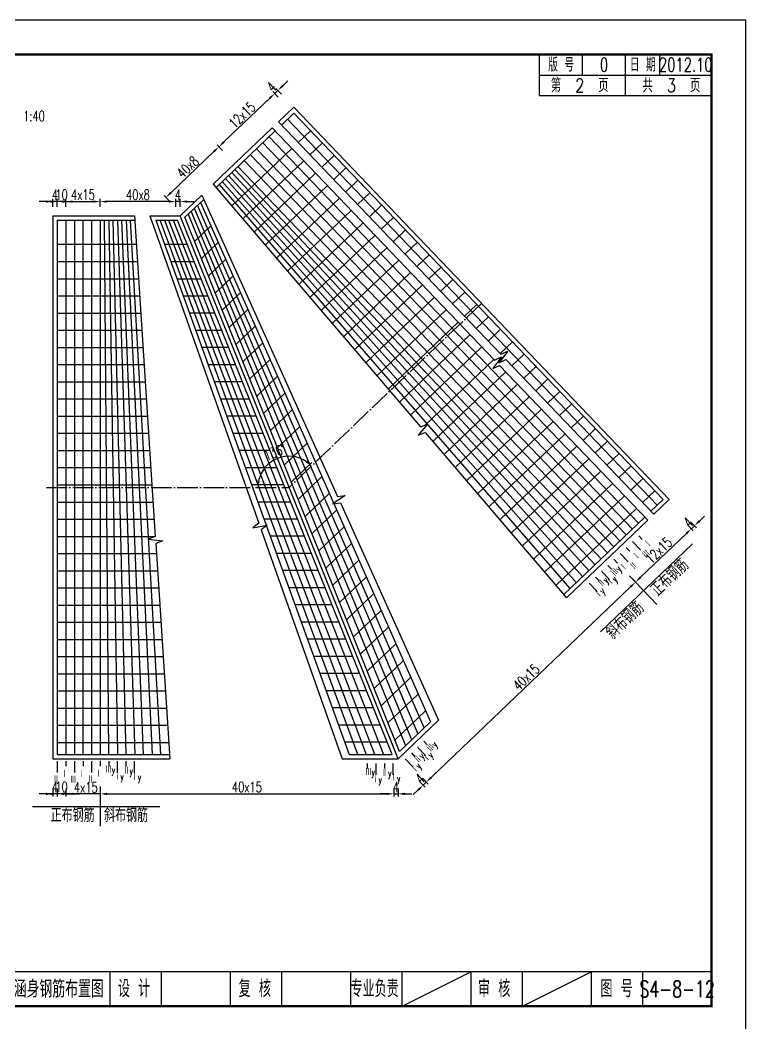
# Model space of a CAD drawing. Header units: millimetres. Extents: x -475 to 1205, y -1212 to 867.
# Drawn here: x 573.7 to 784.8, y -19.3 to 272.9 of the extents above; entities that cross this region are included whole.
import ezdxf
from ezdxf.enums import TextEntityAlignment as Align

# ---------------------------------------------------------------- set-up
doc = ezdxf.new("R2010")
doc.units = ezdxf.units.MM
doc.header["$LTSCALE"] = 0.25
doc.header["$PDMODE"] = 32
doc.header["$PDSIZE"] = 0.5
doc.linetypes.add('ACAD_ISO04W100', pattern=[30, 24, -3, 0, -3])
for name, color, linetype in [('中心线', 7, 'ACAD_ISO04W100'), ('图框', 7, 'Continuous'), ('尺寸标注', 2, 'Continuous'), ('文字', 7, 'Continuous'), ('文字字符', 7, 'Continuous'), ('标注', 4, 'Continuous'), ('次轮廓线', 7, 'Continuous'), ('结构', 7, 'Continuous'), ('钢筋', 6, 'Continuous')]:
    doc.layers.add(name, color=color, linetype=linetype)
doc.styles.get("Standard").update_dxf_attribs({"font": 'simplex1.shx', "width": 0.7, "bigfont": 'hztxt.shx'})
doc.styles.add('text', font='romans__.shx', dxfattribs={"width": 0.8, "bigfont": 'hztxt.shx'})
doc.dimstyles.new('STANDARD-40', dxfattribs={"dimscale": 0, "dimtxt": 3, "dimasz": 2, "dimexe": 0.8, "dimexo": 1, "dimgap": 0.5, "dimtad": 1, "dimdec": 0, "dimlfac": 4, "dimzin": 9, "dimdsep": 46, "dimtxsty": 'Standard', "dimcen": 0.5, "dimclrd": 256, "dimclre": 256, "dimclrt": 7, "dimadec": 0, "dimazin": 2, "dimtfac": 1, "dimtdec": 0, "dimtix": 1, "dimtmove": 2, "dimatfit": 3, "dimfxl": 0, "dimtolj": 1, "dimtzin": 0, "dimlwd": -1, "dimlwe": -1, "dimarcsym": 0})

# ---------------------------------------------------------------- blocks, each defined once
blk = doc.blocks.new('*D353')
at = {"layer": 'Defpoints', "color": 0}
for p in [(597, 55.17), (682.39, 55.17), (682.39, 47.7)]:
    blk.add_point(p, dxfattribs=at)
at = {"layer": '标注'}
for p, q in [((597, 49.2), (597, 46.9)), ((599, 47.7), (680.39, 47.7)), ((682.39, 49.2), (682.39, 46.9))]:
    blk.add_line(p, q, dxfattribs=at)
for points in [[(599, 48.03), (599, 47.36), (597, 47.7)], [(680.39, 48.03), (680.39, 47.36), (682.39, 47.7)]]:
    blk.add_solid(points, dxfattribs=at)
at = {"layer": '标注', "color": 7, "insert": (639.69, 49.7), "char_height": 3, "attachment_point": 5}
blk.add_mtext('\\A1;40x15', dxfattribs=at)
blk = doc.blocks.new('*D354')
at = {"layer": 'Defpoints', "color": 0}
for p in [(682.39, 55.17), (683.64, 55.17), (683.64, 47.7)]:
    blk.add_point(p, dxfattribs=at)
at = {"layer": '标注'}
for p, q in [((680.39, 47.7), (678.39, 47.7)), ((682.39, 49.2), (682.39, 46.9)), ((682.39, 47.7), (683.64, 47.7)), ((683.64, 49.2), (683.64, 46.9)), ((685.64, 47.7), (687.64, 47.7))]:
    blk.add_line(p, q, dxfattribs=at)
for points in [[(680.39, 48.03), (680.39, 47.36), (682.39, 47.7)], [(685.64, 48.03), (685.64, 47.36), (683.64, 47.7)]]:
    blk.add_solid(points, dxfattribs=at)
at = {"layer": '标注', "color": 7, "insert": (683.02, 49.7), "char_height": 3, "attachment_point": 5}
blk.add_mtext('\\A1;4', dxfattribs=at)
blk = doc.blocks.new('*D355')
at = {"layer": 'Defpoints', "color": 0}
for p in [(584.49, 56.42), (597, 55.17), (584.49, 47.7)]:
    blk.add_point(p, dxfattribs=at)
at = {"layer": '标注'}
for p, q in [((582.49, 47.7), (580.49, 47.7)), ((584.49, 49.2), (584.49, 46.9)), ((597, 47.7), (584.49, 47.7)), ((597, 49.2), (597, 46.9)), ((599, 47.7), (601, 47.7))]:
    blk.add_line(p, q, dxfattribs=at)
for points in [[(582.49, 48.03), (582.49, 47.36), (584.49, 47.7)], [(599, 48.03), (599, 47.36), (597, 47.7)]]:
    blk.add_solid(points, dxfattribs=at)
at = {"layer": '标注', "color": 7, "insert": (592.8, 49.57), "char_height": 3, "attachment_point": 5}
blk.add_mtext('\\A1;4x15', dxfattribs=at)
blk = doc.blocks.new('*D356')
at = {"layer": 'Defpoints', "color": 0}
for p in [(584.51, 59.29), (583.26, 57.9), (583.26, 47.7)]:
    blk.add_point(p, dxfattribs=at)
at = {"layer": '标注'}
for p, q in [((581.26, 47.7), (579.26, 47.7)), ((583.26, 49.2), (583.26, 46.9)), ((584.51, 47.7), (583.26, 47.7)), ((584.51, 49.2), (584.51, 46.9)), ((586.51, 47.7), (588.51, 47.7))]:
    blk.add_line(p, q, dxfattribs=at)
for points in [[(581.26, 48.03), (581.26, 47.36), (583.26, 47.7)], [(586.51, 48.03), (586.51, 47.36), (584.51, 47.7)]]:
    blk.add_solid(points, dxfattribs=at)
at = {"layer": '标注', "color": 7, "insert": (583.88, 49.7), "char_height": 3, "attachment_point": 5}
blk.add_mtext('\\A1;4', dxfattribs=at)
blk = doc.blocks.new('*D368')
at = {"layer": 'Defpoints', "color": 0}
for p in [(618.99, 220.09), (618.99, 215.9), (620.24, 215.9)]:
    blk.add_point(p, dxfattribs=at)
at = {"layer": '标注'}
for p, q in [((616.99, 220.09), (614.99, 220.09)), ((618.99, 218.59), (618.99, 220.89)), ((620.24, 220.09), (618.99, 220.09)), ((620.24, 218.59), (620.24, 220.89)), ((622.24, 220.09), (624.24, 220.09))]:
    blk.add_line(p, q, dxfattribs=at)
for points in [[(616.99, 220.42), (616.99, 219.76), (618.99, 220.09)], [(622.24, 220.42), (622.24, 219.76), (620.24, 220.09)]]:
    blk.add_solid(points, dxfattribs=at)
at = {"layer": '标注', "color": 7, "insert": (619.62, 222.09), "char_height": 3, "attachment_point": 5}
blk.add_mtext('\\A1;4', dxfattribs=at)
blk = doc.blocks.new('*D369')
at = {"layer": 'Defpoints', "color": 0}
for p in [(596.99, 220.09), (596.99, 214.65), (618.99, 215.9)]:
    blk.add_point(p, dxfattribs=at)
at = {"layer": '标注'}
for p, q in [((596.99, 218.59), (596.99, 220.89)), ((616.99, 220.09), (598.99, 220.09)), ((618.99, 218.59), (618.99, 220.89))]:
    blk.add_line(p, q, dxfattribs=at)
for points in [[(598.99, 220.42), (598.99, 219.76), (596.99, 220.09)], [(616.99, 220.42), (616.99, 219.76), (618.99, 220.09)]]:
    blk.add_solid(points, dxfattribs=at)
at = {"layer": '标注', "color": 7, "insert": (607.99, 222.09), "char_height": 3, "attachment_point": 5}
blk.add_mtext('\\A1;40x8', dxfattribs=at)
blk = doc.blocks.new('*D367')
at = {"layer": 'Defpoints', "color": 0}
for p in [(596.99, 220.09), (587.01, 216.15), (596.99, 216.15)]:
    blk.add_point(p, dxfattribs=at)
at = {"layer": '标注'}
for p, q in [((587.01, 218.59), (587.01, 220.89)), ((589.01, 220.09), (594.99, 220.09)), ((596.99, 218.59), (596.99, 220.89))]:
    blk.add_line(p, q, dxfattribs=at)
for points in [[(589.01, 220.42), (589.01, 219.76), (587.01, 220.09)], [(594.99, 220.42), (594.99, 219.76), (596.99, 220.09)]]:
    blk.add_solid(points, dxfattribs=at)
at = {"layer": '标注', "color": 7, "insert": (592, 222.09), "char_height": 3, "attachment_point": 5}
blk.add_mtext('\\A1;4x15', dxfattribs=at)
blk = doc.blocks.new('*D364')
at = {"layer": 'Defpoints', "color": 0}
for p in [(584.51, 59.15), (587.01, 56.44), (584.51, 47.7)]:
    blk.add_point(p, dxfattribs=at)
at = {"layer": '标注'}
for p, q in [((582.51, 47.7), (580.51, 47.7)), ((584.51, 49.2), (584.51, 46.9)), ((587.01, 47.7), (584.51, 47.7)), ((587.01, 49.2), (587.01, 46.9)), ((589.01, 47.7), (591.01, 47.7))]:
    blk.add_line(p, q, dxfattribs=at)
for points in [[(582.51, 48.03), (582.51, 47.36), (584.51, 47.7)], [(589.01, 48.03), (589.01, 47.36), (587.01, 47.7)]]:
    blk.add_solid(points, dxfattribs=at)
at = {"layer": '标注', "color": 7, "insert": (585.76, 49.7), "char_height": 3, "attachment_point": 5}
blk.add_mtext('\\A1;10', dxfattribs=at)
blk = doc.blocks.new('*D365')
at = {"layer": 'Defpoints', "color": 0}
for p in [(584.51, 220.09), (584.51, 217.4), (587.01, 217.4)]:
    blk.add_point(p, dxfattribs=at)
at = {"layer": '标注'}
for p, q in [((582.51, 220.09), (580.51, 220.09)), ((584.51, 218.59), (584.51, 220.89)), ((587.01, 220.09), (584.51, 220.09)), ((587.01, 218.59), (587.01, 220.89)), ((589.01, 220.09), (591.01, 220.09))]:
    blk.add_line(p, q, dxfattribs=at)
for points in [[(582.51, 220.42), (582.51, 219.76), (584.51, 220.09)], [(589.01, 220.42), (589.01, 219.76), (587.01, 220.09)]]:
    blk.add_solid(points, dxfattribs=at)
at = {"layer": '标注', "color": 7, "insert": (585.76, 222.09), "char_height": 3, "attachment_point": 5}
blk.add_mtext('\\A1;10', dxfattribs=at)
blk = doc.blocks.new('*D366')
at = {"layer": 'Defpoints', "color": 0}
for p in [(583.26, 220.09), (583.26, 213.73), (584.51, 212.41)]:
    blk.add_point(p, dxfattribs=at)
at = {"layer": '标注'}
for p, q in [((581.26, 220.09), (579.26, 220.09)), ((583.26, 218.59), (583.26, 220.89)), ((584.51, 220.09), (583.26, 220.09)), ((584.51, 218.59), (584.51, 220.89)), ((586.51, 220.09), (588.51, 220.09))]:
    blk.add_line(p, q, dxfattribs=at)
for points in [[(581.26, 220.42), (581.26, 219.76), (583.26, 220.09)], [(586.51, 220.42), (586.51, 219.76), (584.51, 220.09)]]:
    blk.add_solid(points, dxfattribs=at)
at = {"layer": '标注', "color": 7, "insert": (583.88, 222.09), "char_height": 3, "attachment_point": 5}
blk.add_mtext('\\A1;4', dxfattribs=at)
blk = doc.blocks.new('*D357')
at = {"layer": 'Defpoints', "color": 0}
for p in [(751.7, 110.43), (687.56, 55.61), (691.86, 51.11)]:
    blk.add_point(p, dxfattribs=at)
at = {"layer": '标注'}
for p, q in [((752.39, 109.71), (753.29, 108.77)), ((751.29, 107.96), (693.31, 52.5)), ((690.82, 52.2), (692.41, 50.54))]:
    blk.add_line(p, q, dxfattribs=at)
for points in [[(751.06, 108.2), (751.52, 107.72), (752.74, 109.34)], [(693.07, 52.74), (693.54, 52.26), (691.86, 51.11)]]:
    blk.add_solid(points, dxfattribs=at)
at = {"layer": '标注', "color": 7, "insert": (720.92, 81.68), "char_height": 3, "attachment_point": 5, "rotation": 43.7262}
blk.add_mtext('\\A1;40x15', dxfattribs=at)
blk = doc.blocks.new('*D358')
at = {"layer": 'Defpoints', "color": 0}
for p in [(687.56, 55.61), (686.65, 54.75), (690.96, 50.25)]:
    blk.add_point(p, dxfattribs=at)
at = {"layer": '标注'}
for p, q in [((693.31, 52.5), (694.75, 53.88)), ((689.92, 51.33), (691.51, 49.67)), ((690.82, 52.2), (692.41, 50.54)), ((691.86, 51.11), (690.96, 50.25)), ((689.51, 48.87), (688.07, 47.49))]:
    blk.add_line(p, q, dxfattribs=at)
for points in [[(693.07, 52.74), (693.54, 52.26), (691.86, 51.11)], [(689.28, 49.11), (689.74, 48.63), (690.96, 50.25)]]:
    blk.add_solid(points, dxfattribs=at)
at = {"layer": '标注', "color": 7, "insert": (690.03, 52.13), "char_height": 3, "attachment_point": 5, "rotation": 43.7262}
blk.add_mtext('\\A1;4', dxfattribs=at)
blk = doc.blocks.new('*D359')
at = {"layer": 'Defpoints', "color": 0}
for p in [(760.78, 133.41), (768.96, 124.86), (744.56, 117.89)]:
    blk.add_point(p, dxfattribs=at)
at = {"layer": '标注'}
for p, q in [((767.93, 125.95), (769.52, 124.28)), ((754.18, 110.73), (767.52, 123.48)), ((751.7, 110.43), (753.29, 108.77))]:
    blk.add_line(p, q, dxfattribs=at)
for points in [[(767.29, 123.72), (767.75, 123.24), (768.96, 124.86)], [(753.95, 110.97), (754.41, 110.49), (752.74, 109.34)]]:
    blk.add_solid(points, dxfattribs=at)
at = {"layer": '标注', "color": 7, "insert": (759.47, 118.55), "char_height": 3, "attachment_point": 5, "rotation": 43.7262}
blk.add_mtext('\\A1;12x15', dxfattribs=at)
blk = doc.blocks.new('*D360')
at = {"layer": 'Defpoints', "color": 0}
for p in [(762.93, 131.17), (764.7, 131.13), (769.87, 125.73)]:
    blk.add_point(p, dxfattribs=at)
at = {"layer": '标注'}
for p, q in [((767.93, 125.95), (769.52, 124.28)), ((768.83, 126.81), (770.42, 125.15)), ((768.96, 124.86), (769.87, 125.73)), ((771.31, 127.11), (772.76, 128.49)), ((767.52, 123.48), (766.07, 122.1))]:
    blk.add_line(p, q, dxfattribs=at)
for points in [[(771.08, 127.35), (771.54, 126.87), (769.87, 125.73)], [(767.29, 123.72), (767.75, 123.24), (768.96, 124.86)]]:
    blk.add_solid(points, dxfattribs=at)
at = {"layer": '标注', "color": 7, "insert": (768.03, 126.74), "char_height": 3, "attachment_point": 5, "rotation": 43.7262}
blk.add_mtext('\\A1;4', dxfattribs=at)
blk = doc.blocks.new('*D361')
at = {"layer": 'Defpoints', "color": 0}
for p in [(631.55, 236.04), (632.59, 234.96), (618.85, 218.44)]:
    blk.add_point(p, dxfattribs=at)
at = {"layer": '标注'}
for p, q in [((617.57, 222.67), (630.11, 234.66)), ((631.9, 235.68), (631, 236.62)), ((617.16, 220.2), (615.57, 221.86))]:
    blk.add_line(p, q, dxfattribs=at)
for points in [[(629.88, 234.9), (630.34, 234.42), (631.55, 236.04)], [(617.34, 222.91), (617.8, 222.43), (616.13, 221.29)]]:
    blk.add_solid(points, dxfattribs=at)
at = {"layer": '标注', "color": 7, "insert": (622.46, 230.11), "char_height": 3, "attachment_point": 5, "rotation": 43.7262}
blk.add_mtext('\\A1;40x8', dxfattribs=at)
blk = doc.blocks.new('*D362')
at = {"layer": 'Defpoints', "color": 0}
for p in [(648.81, 250.48), (631.55, 236.04), (634.28, 233.19)]:
    blk.add_point(p, dxfattribs=at)
at = {"layer": '标注'}
for p, q in [((648.12, 251.2), (647.22, 252.14)), ((646.33, 250.18), (633, 237.43)), ((632.59, 234.96), (631, 236.62))]:
    blk.add_line(p, q, dxfattribs=at)
for points in [[(646.1, 250.42), (646.56, 249.94), (647.78, 251.56)], [(632.77, 237.67), (633.23, 237.18), (631.55, 236.04)]]:
    blk.add_solid(points, dxfattribs=at)
at = {"layer": '标注', "color": 7, "insert": (638.28, 245.25), "char_height": 3, "attachment_point": 5, "rotation": 43.7262}
blk.add_mtext('\\A1;12x15', dxfattribs=at)
blk = doc.blocks.new('*D363')
at = {"layer": 'Defpoints', "color": 0}
for p in [(648.68, 252.42), (653.94, 246.92), (653.95, 245.11)]:
    blk.add_point(p, dxfattribs=at)
at = {"layer": '标注'}
for p, q in [((650.13, 253.81), (651.57, 255.19)), ((648.81, 250.48), (647.22, 252.14)), ((647.78, 251.56), (648.68, 252.42)), ((649.72, 251.34), (648.13, 253)), ((646.33, 250.18), (644.89, 248.8))]:
    blk.add_line(p, q, dxfattribs=at)
for points in [[(646.1, 250.42), (646.56, 249.94), (647.78, 251.56)], [(649.89, 254.05), (650.36, 253.57), (648.68, 252.42)]]:
    blk.add_solid(points, dxfattribs=at)
at = {"layer": '标注', "color": 7, "insert": (646.85, 253.44), "char_height": 3, "attachment_point": 5, "rotation": 43.7262}
blk.add_mtext('\\A1;4', dxfattribs=at)
blk = doc.blocks.new('*D371')
at = {"layer": 'Defpoints', "color": 0}
for p in [(707.95, 190.46), (652.08, 145.97), (581.43, 136.9), (651.94, 136.9), (651.94, 136.9)]:
    blk.add_point(p, dxfattribs=at)
at = {"layer": '标注'}
blk.add_arc((651.94, 136.9), 9.07, 56.3871, 167.3391, dxfattribs=at)
for points in [[(657.18, 144.71), (656.75, 144.19), (658.5, 143.17)], [(643.43, 138.85), (642.76, 138.92), (642.87, 136.9)]]:
    blk.add_solid(points, dxfattribs=at)
at = {"layer": '标注', "color": 7, "insert": (647.82, 147.17), "char_height": 3, "attachment_point": 5, "rotation": 21.8631}
blk.add_mtext('\\A1;136°', dxfattribs=at)
blk = doc.blocks.new('series')
at = {"width": 0.75}
for tag, height, p in [('页码', 4, (-35, -19)), ('图名', 5, (-220, -282)), ('图号', 5, (-20, -282))]:
    blk.add_attdef(tag, text='', height=height, dxfattribs=at).set_placement(p, align=Align.MIDDLE_CENTER)
blk = doc.blocks.new('123')
at = {"layer": '图框', "color": 2}
blk.add_lwpolyline([(370.03, 635.68), (370.03, 932.68), (-49.97, 932.68), (-49.97, 635.68)], close=True, dxfattribs=at)

msp = doc.modelspace()

# ---------------------------------------------------------------- linework, layer by layer
for p, q in [((648.86, 243.268), (653.34, 247.552)), ((648.86, 243.268), (653.34, 247.552)), ((653.34, 247.552), (762.551, 133.374)), ((629.89, 225.123), (647.053, 241.54)), ((620.245, 215.898), (626.568, 221.946)), ((583.26, 215.898), (606.994, 215.898)), ((583.26, 215.898), (583.26, 57.898)), ((611.495, 215.898), (620.245, 215.898)), ((683.642, 57.898), (620.245, 215.898)), ((683.642, 57.898), (620.245, 215.898)), ((758.072, 129.089), (762.551, 133.374)), ((758.072, 129.089), (762.551, 133.374)), ((732.636, 104.76), (756.265, 127.361)), ((683.642, 57.898), (695.385, 69.13)), ((583.26, 57.898), (617.219, 57.898)), ((667.392, 57.898), (683.642, 57.898))]:
    msp.add_line(p, q)
for points, const_width in [([(774.834, 262.915), (394.834, 262.915), (394.834, -14.085), (774.834, -14.085), (774.834, 262.915)], 0.7), ([(394.834, -4.085), (774.834, -4.085)], 0.4), ([(669.834, -14.085), (669.834, -4.085)], 0.4), ([(684.834, -14.085), (684.834, -4.085)], 0.4), ([(704.834, -14.085), (704.834, -4.085)], 0.4), ([(719.834, -14.085), (719.834, -4.085)], 0.4), ([(739.834, -14.085), (739.834, -4.085)], 0.4), ([(754.834, -14.085), (754.834, -4.085)], 0.4)]:
    msp.add_lwpolyline(points, dxfattribs=dict(const_width=const_width))
at = {"const_width": 0.7}
msp.add_lwpolyline([(774.834, -14.085), (774.834, 262.915), (394.834, 262.915), (394.834, -14.085)], close=True, dxfattribs=at)
at = {"ltscale": 2}
for points in [[(648.86, 243.268), (713.539, 175.647), (715.54, 176.593), (712.989, 173.184), (714.99, 174.13), (758.072, 129.089)], [(647.053, 241.54), (711.729, 173.923), (713.73, 174.869), (711.179, 171.46), (713.18, 172.405), (756.265, 127.361)], [(629.89, 225.123), (690.175, 154.502), (692.227, 155.333), (689.487, 152.073), (691.539, 152.904), (732.636, 104.76)], [(626.568, 221.946), (666.044, 134.286), (668.246, 134.51), (664.704, 132.147), (666.906, 132.372), (695.385, 69.13)], [(606.994, 215.898), (613.03, 122.626), (610.98, 121.792), (615.216, 121.365), (613.166, 120.531), (617.219, 57.898)], [(611.495, 215.898), (643.124, 126.494), (641.378, 125.134), (645.571, 125.875), (643.825, 124.514), (667.392, 57.898)]]:
    msp.add_lwpolyline(points, dxfattribs=at)
at = {"layer": '中心线'}
for p in [(707.945, 190.463), (581.431, 136.898)]:
    msp.add_line(p, (651.944, 136.898), dxfattribs=at)
at = {"layer": '图框'}
msp.add_lwpolyline([(774.834, -14.085), (774.834, 262.915), (394.834, 262.915), (394.834, -14.085)], close=True, dxfattribs=at)
at = {"layer": '图框', "const_width": 0.4}
for points in [[(599.834, -14.085), (599.834, -4.085)], [(614.834, -14.085), (614.834, -4.085)], [(634.834, -14.085), (634.834, -4.085)], [(649.834, -14.085), (649.834, -4.085)], [(669.834, -14.085), (669.834, -4.085)]]:
    msp.add_lwpolyline(points, dxfattribs=at)
at = {"layer": '尺寸标注', "linetype": 'Continuous'}
for p, q in [((753.646, 122.844), (754.693, 121.749)), ((751.839, 121.116), (754.155, 118.695)), ((748.226, 117.66), (750.542, 115.238)), ((750.033, 119.388), (751.08, 118.293)), ((744.665, 114.198), (745.713, 113.102)), ((746.402, 115.97), (747.449, 114.875)), ((742.868, 112.479), (745.184, 110.058)), ((739.274, 109.041), (741.59, 106.62)), ((741.071, 110.76), (742.119, 109.665)), ((691.118, 63.036), (692.166, 61.941)), ((687.524, 59.599), (688.572, 58.504)), ((689.321, 61.318), (691.637, 58.896)), ((584.526, 57.243), (584.526, 53.892)), ((587.026, 57.243), (587.026, 55.727)), ((589.51, 57.243), (589.51, 53.892)), ((592.01, 57.243), (592.01, 55.727)), ((594.51, 57.243), (594.51, 53.892)), ((596.996, 57.282), (596.996, 55.767)), ((599.476, 57.202), (599.476, 55.686)), ((601.963, 57.201), (601.963, 53.851)), ((604.449, 57.201), (604.449, 55.686)), ((606.936, 57.201), (606.936, 53.851)), ((674.692, 56.563), (674.695, 55.047)), ((677.179, 56.568), (677.186, 53.217)), ((679.666, 56.573), (679.669, 55.057)), ((682.152, 56.578), (682.159, 53.228)), ((685.727, 57.88), (688.043, 55.459))]:
    msp.add_line(p, q, dxfattribs=at)
at = {"layer": '尺寸标注'}
for p, q in [((742.529, 94.891), (769.31, 120.507)), ((750.981, 111.182), (758.967, 102.833)), ((596.996, 49.858), (596.995, 38.304)), ((614.364, 43.927), (577.305, 43.929))]:
    msp.add_line(p, q, dxfattribs=at)
at = {"layer": '次轮廓线'}
for p, q in [((724.834, 250.915), (724.834, 262.915)), ((737.334, 256.915), (737.334, 262.915)), ((749.834, 256.915), (749.834, 262.915)), ((759.834, 256.915), (759.834, 262.915)), ((724.834, 256.915), (774.834, 256.915)), ((749.834, 250.915), (749.834, 256.915)), ((724.834, 250.915), (774.834, 250.915))]:
    msp.add_line(p, q, dxfattribs=at)
at = {"layer": '结构'}
for p, q in [((684.834, -14.085), (704.834, -4.085)), ((719.834, -14.085), (739.834, -4.085))]:
    msp.add_line(p, q, dxfattribs=at)
at = {"layer": '钢筋'}
for p, q in [((653.3, 245.785), (649.724, 242.364)), ((653.3, 245.785), (649.724, 242.364)), ((653.3, 245.785), (760.784, 133.413)), ((651.494, 244.057), (758.977, 131.685)), ((647.917, 240.636), (630.703, 224.171)), ((658.139, 240.727), (654.562, 237.306)), ((644.304, 237.18), (751.788, 124.808)), ((646.111, 238.908), (753.594, 126.536)), ((661.595, 237.113), (658.019, 233.693)), ((652.756, 235.578), (635.255, 218.839)), ((642.497, 235.452), (749.981, 123.08)), ((642.497, 235.452), (749.981, 123.08)), ((656.212, 231.965), (638.507, 215.03)), ((638.884, 231.996), (746.368, 119.624)), ((640.691, 233.724), (748.175, 121.352)), ((665.051, 233.5), (661.475, 230.079)), ((635.256, 228.526), (740.921, 114.414)), ((742.741, 116.155), (636.167, 229.397)), ((637.078, 230.268), (744.56, 117.895)), ((659.668, 228.351), (641.758, 211.221)), ((668.507, 229.887), (664.931, 226.466)), ((631.614, 225.042), (733.643, 107.453)), ((735.462, 109.193), (632.524, 225.913)), ((633.435, 226.784), (737.282, 110.933)), ((739.102, 112.674), (634.346, 227.655)), ((671.963, 226.274), (668.387, 222.853)), ((663.124, 224.738), (645.01, 207.412)), ((675.419, 222.66), (671.843, 219.24)), ((627.113, 220.737), (621.65, 215.512)), ((626.202, 219.866), (693.042, 68.618)), ((666.58, 221.125), (648.261, 203.603)), ((622.56, 216.382), (685.844, 61.733)), ((687.643, 63.454), (623.471, 217.253)), ((624.381, 218.124), (689.443, 65.175)), ((691.242, 66.896), (625.292, 218.995)), ((670.036, 217.512), (651.513, 199.794)), ((678.875, 219.047), (675.299, 215.626)), ((584.51, 214.648), (607.075, 214.648)), ((584.51, 214.648), (584.51, 59.148)), ((586.994, 214.648), (586.994, 59.148)), ((589.494, 214.648), (589.494, 59.148)), ((591.994, 214.648), (591.994, 59.148)), ((594.494, 214.648), (594.494, 59.148)), ((596.994, 214.648), (596.995, 59.148)), ((599.513, 59.148), (598.254, 214.648)), ((599.514, 214.648), (602.031, 59.148)), ((604.549, 59.148), (600.774, 214.648)), ((602.034, 214.648), (607.067, 59.148)), ((609.585, 59.148), (603.295, 214.648)), ((604.555, 214.648), (612.103, 59.148)), ((614.621, 59.148), (605.815, 214.648)), ((613.197, 214.648), (619.497, 214.648)), ((613.197, 214.648), (669.44, 59.148)), ((671.93, 59.148), (614.457, 214.648)), ((615.717, 214.648), (674.421, 59.148)), ((676.911, 59.148), (616.977, 214.648)), ((618.237, 214.648), (679.401, 59.148)), ((681.891, 59.148), (619.497, 214.648)), ((684.044, 60.012), (621.65, 215.512)), ((673.492, 213.898), (654.764, 195.985)), ((682.331, 215.434), (678.755, 212.013)), ((629.211, 213.057), (624.459, 208.512)), ((685.787, 211.821), (682.211, 208.4)), ((584.51, 207.648), (607.528, 207.648)), ((615.729, 207.648), (622.305, 207.648)), ((631.363, 208.188), (626.467, 203.506)), ((676.948, 210.285), (658.015, 192.176)), ((689.243, 208.207), (685.667, 204.787)), ((680.404, 206.672), (661.267, 188.367)), ((692.699, 204.594), (689.123, 201.173)), ((584.51, 202.648), (607.851, 202.648)), ((617.54, 202.642), (624.314, 202.642)), ((633.457, 203.264), (628.562, 198.582)), ((683.86, 203.059), (664.518, 184.558)), ((687.317, 199.445), (667.77, 180.749)), ((696.156, 200.981), (692.579, 197.56)), ((584.51, 197.648), (608.175, 197.648)), ((619.345, 197.649), (626.238, 197.649)), ((635.552, 198.341), (630.656, 193.658)), ((690.773, 195.832), (671.021, 176.94)), ((699.612, 197.368), (696.035, 193.947)), ((637.646, 193.417), (632.493, 188.488)), ((703.068, 193.754), (699.491, 190.334)), ((584.51, 192.648), (608.499, 192.648)), ((621.151, 192.656), (628.163, 192.656)), ((694.229, 192.219), (674.273, 173.131)), ((706.524, 190.141), (702.947, 186.72)), ((584.51, 187.648), (608.822, 187.648)), ((622.957, 187.663), (630.087, 187.663)), ((639.97, 188.712), (634.502, 183.482)), ((697.685, 188.606), (677.524, 169.322)), ((701.141, 184.992), (680.776, 165.513)), ((709.98, 186.528), (706.403, 183.107)), ((584.51, 182.648), (609.146, 182.648)), ((624.763, 182.671), (632.327, 182.671)), ((642.121, 183.843), (636.51, 178.476)), ((704.597, 181.379), (684.027, 161.704)), ((713.436, 182.915), (709.86, 179.494)), ((644.273, 178.974), (638.519, 173.47)), ((716.892, 179.301), (713.316, 175.881)), ((584.51, 177.648), (609.469, 177.648)), ((626.569, 177.678), (634.33, 177.678)), ((708.053, 177.766), (687.278, 157.895)), ((720.348, 175.688), (716.772, 172.267)), ((584.51, 172.648), (609.793, 172.648)), ((628.374, 172.685), (636.334, 172.685)), ((646.425, 174.105), (640.527, 168.464)), ((711.509, 174.153), (691.544, 155.056)), ((714.965, 170.539), (693.781, 150.277)), ((723.804, 172.075), (720.228, 168.654)), ((584.51, 167.648), (610.117, 167.648)), ((630.18, 167.693), (638.337, 167.693)), ((648.576, 169.236), (642.536, 163.459)), ((718.421, 166.926), (697.033, 146.468)), ((727.26, 168.462), (723.684, 165.041)), ((650.728, 164.367), (644.545, 158.453)), ((730.716, 164.848), (727.14, 161.428)), ((584.51, 162.648), (610.44, 162.648)), ((631.986, 162.7), (640.34, 162.7)), ((721.877, 163.313), (700.284, 142.659)), ((734.172, 161.235), (730.596, 157.814)), ((652.88, 159.498), (646.553, 153.447)), ((725.333, 159.699), (703.536, 138.85)), ((584.51, 157.648), (610.764, 157.648)), ((633.792, 157.707), (642.344, 157.707)), ((728.789, 156.086), (706.787, 135.041)), ((737.628, 157.622), (734.052, 154.201)), ((584.51, 152.648), (611.087, 152.648)), ((635.598, 152.714), (644.347, 152.714)), ((655.031, 154.629), (648.562, 148.441)), ((732.245, 152.473), (710.039, 131.232)), ((741.084, 154.009), (737.508, 150.588)), ((657.183, 149.76), (650.571, 143.435)), ((744.54, 150.395), (740.964, 146.975)), ((584.51, 147.648), (611.411, 147.648)), ((637.352, 147.722), (646.35, 147.722)), ((735.701, 148.86), (713.29, 127.423)), ((747.997, 146.782), (744.42, 143.361)), ((658.591, 144.179), (652.579, 138.429)), ((739.158, 145.246), (716.542, 123.614)), ((751.453, 143.169), (747.876, 139.748)), ((584.51, 142.648), (611.735, 142.648)), ((639.209, 142.729), (648.354, 142.729)), ((742.614, 141.633), (719.793, 119.805)), ((584.51, 137.648), (612.058, 137.648)), ((641.201, 137.736), (650.357, 137.736)), ((661.487, 140.022), (654.588, 133.423)), ((746.07, 138.02), (723.044, 115.996)), ((754.909, 139.555), (751.332, 136.135)), ((663.638, 135.153), (656.596, 128.417)), ((749.526, 134.407), (726.296, 112.187)), ((758.365, 135.942), (754.788, 132.522)), ((584.51, 132.648), (612.382, 132.648)), ((642.821, 132.744), (652.36, 132.744)), ((760.784, 133.413), (757.208, 129.992)), ((760.784, 133.413), (757.208, 129.992)), ((665.79, 130.284), (658.605, 123.411)), ((752.982, 130.793), (729.547, 108.378)), ((584.51, 127.648), (612.705, 127.648)), ((644.627, 127.751), (654.364, 127.751)), ((755.401, 128.264), (731.823, 105.712)), ((646.433, 122.758), (656.367, 122.758)), ((667.942, 125.415), (660.614, 118.406)), ((584.51, 122.648), (613.029, 122.648)), ((670.093, 120.546), (662.622, 113.4)), ((584.51, 117.648), (613.353, 117.648)), ((648.239, 117.765), (658.37, 117.765)), ((672.245, 115.677), (664.631, 108.394)), ((584.51, 112.648), (613.676, 112.648)), ((650.044, 112.773), (660.374, 112.773)), ((674.397, 110.808), (666.639, 103.388)), ((584.51, 107.648), (614, 107.648)), ((651.85, 107.78), (662.377, 107.78)), ((676.549, 105.939), (668.648, 98.382)), ((584.51, 102.648), (614.323, 102.648)), ((653.656, 102.787), (664.38, 102.787)), ((678.7, 101.07), (670.657, 93.376)), ((584.51, 97.648), (614.647, 97.648)), ((655.462, 97.795), (666.384, 97.795)), ((680.852, 96.201), (672.665, 88.37)), ((584.51, 92.648), (614.97, 92.648)), ((657.268, 92.802), (668.387, 92.802)), ((683.004, 91.332), (674.674, 83.364)), ((659.074, 87.809), (670.39, 87.809)), ((584.51, 87.648), (615.294, 87.648)), ((685.155, 86.463), (676.682, 78.358)), ((584.51, 82.648), (615.618, 82.648)), ((660.879, 82.816), (672.394, 82.816)), ((687.307, 81.594), (678.691, 73.353)), ((584.51, 77.648), (615.941, 77.648)), ((662.685, 77.824), (674.397, 77.824)), ((689.459, 76.725), (680.7, 68.347)), ((584.51, 72.648), (616.265, 72.648)), ((664.491, 72.831), (676.4, 72.831)), ((691.611, 71.856), (682.708, 63.341)), ((584.51, 67.648), (616.588, 67.648)), ((666.297, 67.838), (678.404, 67.838)), ((693.042, 68.618), (684.044, 60.012)), ((584.51, 62.648), (616.912, 62.648)), ((668.103, 62.846), (680.407, 62.846)), ((584.51, 59.148), (617.139, 59.148)), ((669.44, 59.148), (681.891, 59.148))]:
    msp.add_line(p, q, dxfattribs=at)

# ---------------------------------------------------------------- block references
ref = msp.add_blockref('series', (784.834, 272.915))
ref.add_attrib('页码', '第  2  页    共  3  页', dxfattribs={"height": 4, "width": 0.75}).set_placement((749.834, 253.915), align=Align.MIDDLE_CENTER)
ref.add_attrib('图名', 'K1+960.8路侧箱涵涵身钢筋布置图', dxfattribs={"height": 5, "width": 0.75}).set_placement((564.834, -9.085), align=Align.MIDDLE_CENTER)
ref.add_attrib('图号', 'S4-8-12', dxfattribs={"height": 4.8, "width": 0.7}).set_placement((764.834, -9.085), align=Align.MIDDLE_CENTER)
at = {"layer": '标注'}
msp.add_blockref('123', (414.809, -659.766), dxfattribs=at)

# ---------------------------------------------------------------- texts
at = {"width": 0.7}
for s, p in [('专业负责', (676.824, -8.991)), ('审 核', (711.598, -8.991)), ('图 号', (747.217, -8.991))]:
    msp.add_text(s, height=5, dxfattribs=at).set_placement(p, align=Align.MIDDLE_CENTER)
at = {"layer": '图框', "width": 0.7}
for s, p in [('设 计', (606.879, -8.991)), ('复 核', (641.974, -8.991))]:
    msp.add_text(s, height=5, dxfattribs=at).set_placement(p, align=Align.MIDDLE_CENTER)
at = {"layer": '文字', "width": 0.7}
for s, height, p in [('版 号', 4, (731.084, 259.915)), ('0', 4, (743.584, 259.915)), ('日 期', 4, (754.834, 259.915)), ('2012.10', 4, (767.334, 259.915)), ('1:40', 3, (577.769, 244.983))]:
    msp.add_text(s, height=height, dxfattribs=at).set_placement(p, align=Align.MIDDLE_CENTER)
at = {"layer": '文字字符', "linetype": 'Continuous', "width": 0.7}
for s, rotation, text_generation_flag, p in [('Ⅰ', 43.72624, 4, (754.749, 120.873)), ('Ⅰ', 43.72624, 4, (751.319, 117.318)), ('Ⅲ', 43.72624, 4, (754.211, 117.818)), ('Ⅰ', 43.72624, 4, (747.68, 114.005)), ('Ⅱ', 43.72624, 4, (750.585, 114.378)), ('Ⅲy', 228.50473, 6, (746.865, 110.845)), ('Ⅱy', 223.72624, 6, (742.939, 107.62)), ('Ⅰy', 223.61128, 6, (745.543, 107.917)), ('Ⅰy', 223.61128, 6, (741.949, 104.479)), ('Ⅲy', 228.50473, 6, (693.318, 59.684)), ('Ⅱy', 223.72624, 6, (689.392, 56.458)), ('Ⅰy', 223.61128, 6, (691.996, 56.756)), ('Ⅲy', 178.49219, 6, (598.484, 53.756)), ('Ⅰy', 227.53483, 6, (688.668, 53.474)), ('Ⅱ', 359.99721, 6, (585.089, 53.241)), ('Ⅰ', 359.99721, 6, (587.527, 54.858)), ('Ⅲ', 359.99721, 6, (590.075, 53.221)), ('Ⅰ', 359.99721, 6, (592.511, 54.858)), ('Ⅱ', 359.99721, 6, (595.073, 53.241)), ('Ⅰ', 359.99721, 6, (597.43, 54.979)), ('Ⅰy', 180.82622, 6, (601.027, 51.716)), ('Ⅱy', 180.16479, 6, (603.678, 53.348)), ('Ⅰy', 181.09713, 6, (606.098, 51.572)), ('Ⅲy', 180.11543, 6, (674.072, 53.022)), ('Ⅰy', 179.39135, 6, (676.122, 50.886)), ('Ⅱy', 180.16479, 6, (678.872, 52.732)), ('Ⅰy', 181.51032, 6, (681.491, 51.182))]:
    msp.add_text(s, height=2, rotation=rotation, dxfattribs=dict(at, text_generation_flag=text_generation_flag)).set_placement(p)
at = {"layer": '文字字符', "style": 'text', "text_generation_flag": 6, "width": 0.8}
for s, rotation, p in [('正布钢筋', 223.72624, (759.37, 104.872)), ('斜布钢筋', 223.72624, (746.351, 92.407)), ('正布钢筋', 179.71151, (582.579, 39.532)), ('斜布钢筋', 179.88865, (598.116, 39.505))]:
    msp.add_text(s, height=4, rotation=rotation, dxfattribs=at).set_placement(p)

# ---------------------------------------------------------------- dimensions: what is measured, and where the dimension line sits
at = {"layer": '标注'}
for base, p1, p2, text, picture, middle in [((648.68, 252.424), (653.95, 245.106), (653.94, 246.925), '4', '*D363', (646.846, 253.438)), ((631.554, 236.043), (648.813, 250.476), (634.278, 233.195), '12x15', '*D362', (638.283, 245.247)), ((631.554, 236.043), (618.85, 218.438), (632.591, 234.959), '40x8', '*D361', (622.457, 230.11)), ((768.962, 124.863), (744.56, 117.895), (760.784, 133.413), '12x15', '*D359', (759.468, 118.549)), ((769.866, 125.727), (762.931, 131.168), (764.698, 131.129), '4', '*D360', (768.031, 126.74)), ((691.86, 51.115), (751.702, 110.429), (687.557, 55.614), '40x15', '*D357', (720.917, 81.675)), ((690.957, 50.251), (687.557, 55.614), (686.653, 54.75), '4', '*D358', (690.026, 52.128))]:
    dim = msp.add_linear_dim(base=base, p1=p1, p2=p2, angle=223.72624, text=text, dimstyle='STANDARD-40', override={"dimscale": 1, "dimfxl": 1.5, "dimarcsym": 2}, dxfattribs=at)
    dim.commit()
    dim.dimension.update_dxf_attribs({"geometry": picture, "text_midpoint": middle})
for base, p1, p2, text, picture, middle in [((583.26, 220.089), (584.51, 212.408), (583.26, 213.729), '4', '*D366', (583.885, 222.089)), ((584.51, 220.089), (587.01, 217.398), (584.51, 217.398), '10', '*D365', (585.76, 222.089)), ((596.994, 220.089), (587.01, 216.148), (596.994, 216.148), '4x15', '*D367', (592.002, 222.089)), ((596.994, 220.089), (618.995, 215.898), (596.994, 214.648), '40x8', '*D369', (607.994, 222.089)), ((618.995, 220.089), (620.245, 215.898), (618.995, 215.898), '4', '*D368', (619.62, 222.089)), ((583.26, 47.698), (584.51, 59.287), (583.26, 57.898), '4', '*D356', (583.885, 49.698)), ((584.51, 47.698), (587.01, 56.444), (584.51, 59.148), '10', '*D364', (585.76, 49.698)), ((682.392, 47.698), (596.995, 55.173), (682.392, 55.173), '40x15', '*D353', (639.694, 49.698)), ((683.642, 47.698), (682.392, 55.173), (683.642, 55.173), '4', '*D354', (683.017, 49.698))]:
    dim = msp.add_linear_dim(base=base, p1=p1, p2=p2, text=text, dimstyle='STANDARD-40', override={"dimscale": 1, "dimfxl": 1.5, "dimarcsym": 2}, dxfattribs=at)
    dim.commit()
    dim.dimension.update_dxf_attribs({"geometry": picture, "text_midpoint": middle})
dim = msp.add_angular_dim_2l(base=(652.078, 145.966), line1=((581.431, 136.898), (651.944, 136.898)), line2=((707.945, 190.463), (651.944, 136.898)), dimstyle='STANDARD-40', override={"dimscale": 1}, dxfattribs=at)
dim.commit()
dim.dimension.update_dxf_attribs({"geometry": '*D371', "text_midpoint": (647.822, 147.171)})
dim = msp.add_linear_dim(base=(584.494, 47.698), p1=(596.995, 55.173), p2=(584.494, 56.423), text='4x15', dimstyle='STANDARD-40', override={"dimscale": 1, "dimfxl": 1.5, "dimarcsym": 2}, dxfattribs=at)
dim.commit()
dim.dimension.update_dxf_attribs({"geometry": '*D355', "text_midpoint": (592.804, 49.572), "dimtype": 160})

doc.saveas('drawing.dxf')
